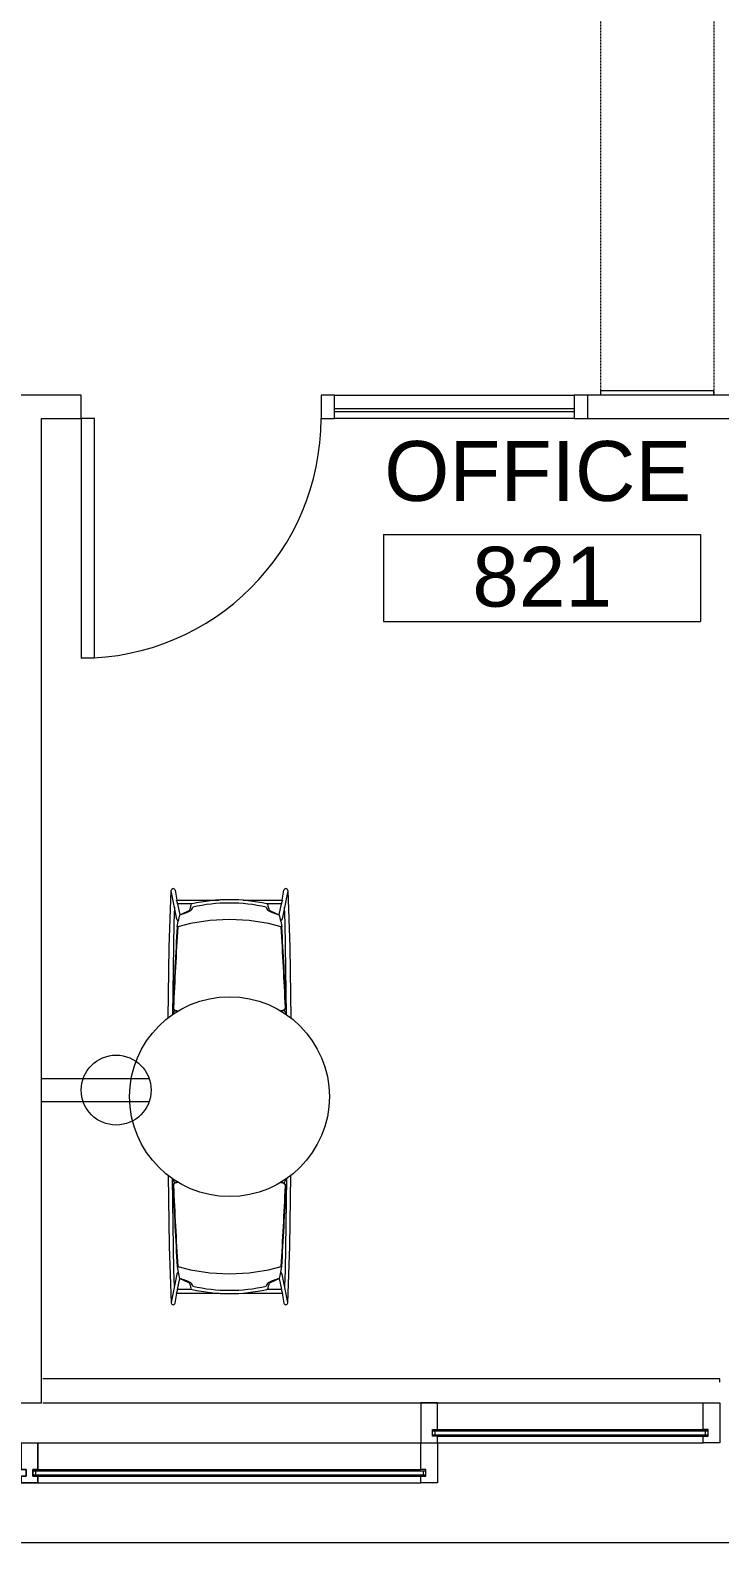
# Model space of a CAD drawing. Header units: inches. Extents: x 1 to 4637, y -664 to 702.
# Drawn here: x 1528.1 to 1631.7, y -663.6 to -436.4 of the extents above; entities that cross this region are included whole.
import ezdxf

# ---------------------------------------------------------------- set-up
doc = ezdxf.new("R2010")
doc.units = ezdxf.units.IN
doc.header["$MEASUREMENT"] = 0
doc.linetypes.add('Hidden 1_8_', pattern=[0.1875, 0.125, -0.0625])
doc.linetypes.add('IMPORT-Hidden 1_8_', pattern=[0.1875, 0.125, -0.0625])
doc.layers.get('Defpoints').update_dxf_attribs({"lineweight": 9})
for name, color, linetype, lineweight in [('A-ANNO-NOTE', 131, 'Continuous', 20), ('A-AREA-IDEN', 2, 'Continuous', 20), ('A-DETL-HDLN', 7, 'IMPORT-Hidden 1_8_', 9), ('A-DOOR', 31, 'Continuous', 9), ('A-DOOR-FRAM', 31, 'Continuous', 9), ('A-GLAZ', 151, 'Continuous', 9), ('B-BASE', 7, 'Continuous', 9), ('I-FURN', 30, 'Continuous', 9), ('I-WALL', 2, 'Continuous', 9), ('NABCA_dwg', 8, 'Continuous', 9), ('NB-WIND-EXT', 7, 'Continuous', 9), ('NB-WIND-MULL', 7, 'Continuous', 9), ('NB-WIND-SILL', 7, 'Continuous', 9)]:
    doc.layers.add(name, color=color, linetype=linetype, lineweight=lineweight)
doc.styles.add('Arial', font='arial.ttf', dxfattribs={"height": 9})

# ---------------------------------------------------------------- blocks, each defined once
blk = doc.blocks.new('Single-Flush - With Sidelight - 36_ x 96_-2457192-New Construction - Tel_Data_Elec Plan')
at = {"layer": 'A-DOOR', "color": 250, "lineweight": 20}
for p, q in [((-16, -1.75), (-18, -1.75)), ((-18, -1.75), (-18, -37.75)), ((-16, -37.75), (-16, -1.75)), ((-16, -37.75), (-18, -37.75))]:
    blk.add_line(p, q, dxfattribs=at)
at = {"layer": 'A-DOOR'}
blk.add_arc((-18, -1.75), 36, 270, 0, dxfattribs=at)
at = {"layer": 'A-DOOR-FRAM', "color": 250, "lineweight": 20}
blk.add_line((58, 1.75), (58, -1.75), dxfattribs=at)
at = {"layer": 'A-GLAZ', "color": 250, "lineweight": 20}
for p, q in [((20, -0.75), (20, -0.25)), ((20, -0.25), (56, -0.25)), ((56, -0.75), (20, -0.75)), ((56, -0.25), (56, -0.75))]:
    blk.add_line(p, q, dxfattribs=at)
blk = doc.blocks.new('Combo - Cafe Table Chairs - Seats 2 - 2-6 diameter - Combo - Cafe Table Chairs - Seats 2 - 2-6 diameter-1889663-New Construction - Tel_Data_Elec Plan')
at = {"layer": 'I-FURN'}
for p, q in [((-8.74, 30.97), (-9.04, 22.44)), ((-8.74, 30.94), (-7.91, 26.67)), ((-7.9, 29.5), (-8.16, 31.01)), ((8.16, 31.01), (7.9, 29.5)), ((7.91, 26.67), (8.74, 30.94)), ((9.04, 22.44), (8.74, 30.97)), ((-8.34, 26.09), (-8.26, 28.46)), ((-2.06, 29.5), (-7.98, 29.5)), ((-7.8, 28.96), (-5.63, 28.96)), ((-7.46, 27.33), (-7.8, 28.96)), ((-6.14, 27.92), (-7.46, 27.33)), ((7.95, 29.5), (1.57, 29.5)), ((5.63, 28.96), (7.8, 28.96)), ((7.46, 27.33), (6.14, 27.92)), ((7.8, 28.96), (7.46, 27.33)), ((8.26, 28.46), (8.34, 26.09)), ((-8.58, 12.27), (-8.34, 26.09)), ((-7.71, 26.34), (-7.85, 25.51)), ((7.85, 25.51), (7.71, 26.34)), ((8.34, 26.09), (8.58, 12.27)), ((-9.04, 22.44), (-9.22, 11.78)), ((9.22, 11.78), (9.04, 22.44)), ((-8.22, 13), (-8.58, 12.27)), ((8.58, 12.27), (8.24, 12.94)), ((-9.04, -22.44), (-9.22, -11.78)), ((-8.58, -12.27), (-8.34, -26.09)), ((-8.22, -13), (-8.58, -12.27)), ((8.58, -12.27), (8.24, -12.94)), ((8.34, -26.09), (8.58, -12.27)), ((9.22, -11.78), (9.04, -22.44)), ((-8.74, -30.97), (-9.04, -22.44)), ((9.04, -22.44), (8.74, -30.97)), ((-8.74, -30.94), (-7.91, -26.67)), ((-8.34, -26.09), (-8.26, -28.46)), ((-7.71, -26.34), (-7.85, -25.51)), ((7.85, -25.51), (7.71, -26.34)), ((7.91, -26.67), (8.74, -30.94)), ((8.26, -28.46), (8.34, -26.09)), ((-7.9, -29.5), (-8.16, -31.01)), ((-2.06, -29.5), (-7.98, -29.5)), ((-7.46, -27.33), (-7.8, -28.96)), ((-7.8, -28.96), (-5.63, -28.96)), ((-6.14, -27.92), (-7.46, -27.33)), ((7.95, -29.5), (1.57, -29.5)), ((5.63, -28.96), (7.8, -28.96)), ((7.46, -27.33), (6.14, -27.92)), ((7.8, -28.96), (7.46, -27.33)), ((8.16, -31.01), (7.9, -29.5))]:
    blk.add_line(p, q, dxfattribs=at)
blk.add_circle((0, 0), 15, dxfattribs=at)
for centre, radius, start, end in [((-8.45, 30.96), 0.289, 10.0097, 178), ((0, 3.84), 25.74, 77.3725, 102.6275), ((8.45, 30.96), 0.289, 2, 169.9903), ((-8.58, 29.01), 0.776, 356.5344, 39.4992), ((-0.7, 25.1), 7.12, 161.7344, 169.9649), ((-9.02, 33.93), 6.78, 283.3033, 298.1887), ((-6.27, 28.29), 0.388, 289.7995, 346.241), ((-12.54, 30.14), 6.92, 343.7086, 348.7734), ((-6.52, 28.71), 1.03, 313.2055, 346.7945), ((-5.55, 28.78), 0.198, 113.3773, 176.6227), ((0, 3.84), 25.24, 77.3725, 102.6275), ((6.52, 28.71), 1.03, 193.2055, 226.7945), ((5.55, 28.78), 0.198, 3.3773, 66.6227), ((12.54, 30.14), 6.92, 191.2266, 196.2914), ((9.02, 33.93), 6.78, 241.8113, 256.6967), ((6.27, 28.29), 0.388, 193.759, 250.2005), ((0.7, 25.1), 7.12, 10.0351, 18.2656), ((8.86, 28.97), 1.06, 149.7756, 180.4738), ((863.96, -26.51), 873.36, 176.58523, 177.37683), ((863.96, -26.51), 873.28, 176.58341, 177.37683), ((-7.37, 26.78), 0.546, 191, 232.3956), ((0, -2.18), 28.78, 74.3324, 105.6676), ((7.37, 26.78), 0.546, 307.6044, 349), ((-863.96, -26.51), 873.28, 2.61793, 3.41659), ((-863.96, -26.51), 873.36, 2.61793, 3.41477), ((-7.99, 13.44), 0.5, 177.3768, 243.2318), ((-7.99, 13.44), 0.42, 177.3768, 242.7598), ((-6.2, 18.08), 5.47, 248.3903, 254.0103), ((-6.2, 18.08), 5.39, 248.4301, 254.7006), ((6.53, 17.18), 4.49, 284.8527, 291.8871), ((6.53, 17.18), 4.57, 285.6872, 291.9482), ((8.01, 13.36), 0.4, 299.1705, 2.6179), ((8.01, 13.36), 0.48, 298.5384, 2.6179), ((-7.99, -13.44), 0.5, 116.7682, 182.6232), ((863.96, 26.51), 873.36, 182.62317, 183.41477), ((-7.99, -13.44), 0.42, 117.2402, 182.6232), ((863.96, 26.51), 873.28, 182.62317, 183.41659), ((-6.2, -18.08), 5.47, 105.9897, 111.6097), ((-6.2, -18.08), 5.39, 105.2994, 111.5699), ((6.53, -17.18), 4.49, 68.1129, 75.1473), ((6.53, -17.18), 4.57, 68.0518, 74.3128), ((-863.96, 26.51), 873.28, 356.58341, 357.38207), ((-863.96, 26.51), 873.36, 356.58523, 357.38207), ((8.01, -13.36), 0.4, 357.3821, 60.8295), ((8.01, -13.36), 0.48, 357.3821, 61.4616), ((-7.37, -26.78), 0.546, 127.6044, 169), ((0, 2.18), 28.78, 254.3324, 285.6676), ((-0.7, -25.1), 7.12, 190.0351, 198.2656), ((0.7, -25.1), 7.12, 341.7344, 349.9649), ((7.37, -26.78), 0.546, 11, 52.3956), ((-8.58, -29.01), 0.776, 320.5008, 3.4656), ((-9.02, -33.93), 6.78, 61.8113, 76.6967), ((-6.27, -28.29), 0.388, 13.759, 70.2005), ((-12.54, -30.14), 6.92, 11.2266, 16.2914), ((-6.52, -28.71), 1.03, 13.2055, 46.7945), ((-5.55, -28.78), 0.198, 183.3773, 246.6227), ((0, -3.84), 25.74, 257.3725, 282.6275), ((0, -3.84), 25.24, 257.3725, 282.6275), ((6.52, -28.71), 1.03, 133.2055, 166.7945), ((5.55, -28.78), 0.198, 293.3773, 356.6227), ((12.54, -30.14), 6.92, 163.7086, 168.7734), ((9.02, -33.93), 6.78, 103.3033, 118.1887), ((6.27, -28.29), 0.388, 109.7995, 166.241), ((8.86, -28.97), 1.06, 179.5262, 210.2244), ((-8.45, -30.96), 0.289, 182, 349.9903), ((8.45, -30.96), 0.289, 190.0097, 358)]:
    blk.add_arc(centre, radius, start, end, dxfattribs=at)
blk = doc.blocks.new('NABCA_dwg_MA-2900-8th-120718_dwg-2391440-New Construction - Test Fit Plan-2421454-New Construction - Tel_Data_Elec Plan')
at = {"layer": 'B-BASE', "flags": 128}
blk.add_lwpolyline([(-5935.21, -3896.6), (-5935.21, -3904.1), (-8374.21, -3904.1), (-8374.21, -2881.08), (-8378.21, -2881.08), (-8378.21, -2538.1), (-5818.21, -2538.1), (-5818.21, -2548.1)], dxfattribs=at)
at = {"layer": 'Defpoints'}
blk.add_line((-7871.96, -3889.1), (-7814.46, -3889.1), dxfattribs=at)
at = {"layer": 'NB-WIND-EXT'}
for p, q in [((-7812.71, -3887.3), (-7771.34, -3887.3)), ((-7812.71, -3887.9), (-7771.34, -3887.9)), ((-7812.34, -3887.3), (-7812.34, -3887.9)), ((-7811.96, -3887.1), (-7771.34, -3887.1)), ((-7811.96, -3888.1), (-7771.34, -3888.1)), ((-7771.71, -3887.9), (-7771.71, -3887.3)), ((-7872.71, -3893.1), (-7814.46, -3893.1)), ((-7872.71, -3893.3), (-7813.71, -3893.3)), ((-7872.34, -3893.3), (-7872.34, -3893.9)), ((-7814.09, -3893.3), (-7814.09, -3893.9)), ((-7872.71, -3893.9), (-7813.71, -3893.9)), ((-7872.71, -3894.1), (-7814.46, -3894.1))]:
    blk.add_line(p, q, dxfattribs=at)
at = {"layer": 'NB-WIND-MULL', "flags": 128}
for points in [[(-7811.96, -3889.1), (-7811.96, -3888.1), (-7812.71, -3888.1), (-7812.71, -3887.1), (-7811.96, -3887.1), (-7811.96, -3883.1), (-7814.46, -3883.1), (-7814.46, -3889.1)], [(-7772.09, -3889.1), (-7772.09, -3888.1), (-7771.34, -3888.1), (-7771.34, -3887.1), (-7772.09, -3887.1), (-7772.09, -3883.1), (-7769.59, -3883.1), (-7769.59, -3889.1)], [(-7872.71, -3893.1), (-7872.71, -3894.1), (-7871.96, -3894.1), (-7871.96, -3895.1), (-7874.46, -3895.1), (-7874.46, -3894.1), (-7873.71, -3894.1), (-7873.71, -3893.1), (-7874.46, -3893.1), (-7874.46, -3889.1), (-7871.96, -3889.1), (-7871.96, -3893.1)], [(-7814.46, -3895.1), (-7814.46, -3894.1), (-7813.71, -3894.1), (-7813.71, -3893.1), (-7814.46, -3893.1), (-7814.46, -3889.1), (-7811.96, -3889.1), (-7811.96, -3895.1)]]:
    blk.add_lwpolyline(points, close=True, dxfattribs=at)
blk.add_lwpolyline([(-7874.46, -3889.1), (-7874.46, -3893.1), (-7873.71, -3893.1), (-7873.71, -3894.1), (-7874.46, -3894.1), (-7874.46, -3895.1), (-7871.96, -3895.1), (-7871.96, -3894.1), (-7872.71, -3894.1), (-7872.71, -3893.1), (-7871.96, -3893.1), (-7871.96, -3889.1)], dxfattribs=at)
at = {"layer": 'NB-WIND-SILL'}
for p, q in [((-7871.21, -3883.1), (-7769.59, -3883.1)), ((-7811.96, -3889.1), (-7772.09, -3889.1)), ((-7871.97, -3895.1), (-7814.46, -3895.1))]:
    blk.add_line(p, q, dxfattribs=at)
at = {"layer": 'NB-WIND-SILL', "flags": 128}
blk.add_lwpolyline([(-7769.59, -3879.98), (-7769.59, -3879.48), (-7871.21, -3879.48)], dxfattribs=at)
blk = doc.blocks.new('NABCA_dwg-2391440-New Construction - Tel_Data_Elec Plan')
blk.add_blockref('NABCA_dwg_MA-2900-8th-120718_dwg-2391440-New Construction - Test Fit Plan-2421454-New Construction - Tel_Data_Elec Plan', (10102.48, 3240.5))
blk = doc.blocks.new('FORM Room Tag - Name _ Number-2260771-New Construction - Tel_Data_Elec Plan')
at = {"layer": 'A-AREA-IDEN'}
for p, q in [((-0.2444, -0.0231), (-0.2444, -0.1589)), ((-0.2444, -0.0231), (0.2515, -0.0231)), ((0.2515, -0.0231), (0.2515, -0.1589)), ((-0.2444, -0.1589), (0.2515, -0.1589))]:
    blk.add_line(p, q, dxfattribs=at)

msp = doc.modelspace()

# ---------------------------------------------------------------- linework, layer by layer
at = {"layer": 'A-ANNO-NOTE'}
for p, q in [((1529.79, -593.86), (1545.98, -593.86)), ((1529.79, -597.35), (1545.98, -597.35))]:
    msp.add_line(p, q, dxfattribs=at)
msp.add_circle((1541.03, -595.61), 5.25, dxfattribs=at)
at = {"layer": 'A-DETL-HDLN', "linetype": 'Hidden 1_8_'}
for p, q in [((1613.75, -430.73), (1613.75, -491.23)), ((1613.75, -430.73), (1613.75, -491.23)), ((1630.75, -430.73), (1630.75, -491.23))]:
    msp.add_line(p, q, dxfattribs=at)
at = {"layer": 'I-WALL', "color": 250, "lineweight": 20}
for p, q in [((1630.75, -490.6), (1613.75, -490.6)), ((1613.75, -490.6), (1613.75, -491.23)), ((1630.75, -491.23), (1630.75, -490.6)), ((1535.79, -491.23), (1520.54, -491.23)), ((1535.79, -494.73), (1535.79, -491.23)), ((1573.79, -491.23), (1571.79, -491.23)), ((1571.79, -491.23), (1571.79, -494.73)), ((1573.79, -494.73), (1573.79, -491.23)), ((1746.54, -491.23), (1609.79, -491.23)), ((1609.79, -491.23), (1609.79, -494.73)), ((1529.79, -642.6), (1529.79, -494.73)), ((1529.79, -494.73), (1535.79, -494.73)), ((1571.79, -494.73), (1573.79, -494.73)), ((1609.79, -494.73), (1706.29, -494.73)), ((1526.29, -642.6), (1529.79, -642.6))]:
    msp.add_line(p, q, dxfattribs=at)
at = {"layer": 'I-WALL', "lineweight": 13}
for p, q in [((1573.79, -491.23), (1609.79, -491.23)), ((1609.79, -494.73), (1573.79, -494.73))]:
    msp.add_line(p, q, dxfattribs=at)

# ---------------------------------------------------------------- block references
at = {"layer": 'A-AREA-IDEN', "xscale": 95.99999999999994, "yscale": 95.99999999999994, "zscale": 95.99999999999994}
msp.add_blockref('FORM Room Tag - Name _ Number-2260771-New Construction - Tel_Data_Elec Plan', (1604.64, -509.96), dxfattribs=at)
at = {"layer": 'A-DOOR', "lineweight": 13}
msp.add_blockref('Single-Flush - With Sidelight - 36_ x 96_-2457192-New Construction - Tel_Data_Elec Plan', (1553.79, -492.98), dxfattribs=at)
at = {"layer": 'I-FURN', "rotation": 180}
msp.add_blockref('Combo - Cafe Table Chairs - Seats 2 - 2-6 diameter - Combo - Cafe Table Chairs - Seats 2 - 2-6 diameter-1889663-New Construction - Tel_Data_Elec Plan', (1558.04, -596.6), dxfattribs=at)
at = {"layer": 'NABCA_dwg', "color": 7}
msp.add_blockref('NABCA_dwg-2391440-New Construction - Tel_Data_Elec Plan', (-701.24, 0), dxfattribs=at)

# ---------------------------------------------------------------- texts
at = {"layer": 'A-AREA-IDEN', "lineweight": 9, "char_height": 9, "attachment_point": 1, "style": 'Arial'}
for s, insert, width in [('OFFICE', (1581.28, -498.12), 56.358), ('821', (1594.5, -514), 25.452)]:
    msp.add_mtext(s, dxfattribs=dict(at, insert=insert, width=width))

doc.saveas('drawing.dxf')
